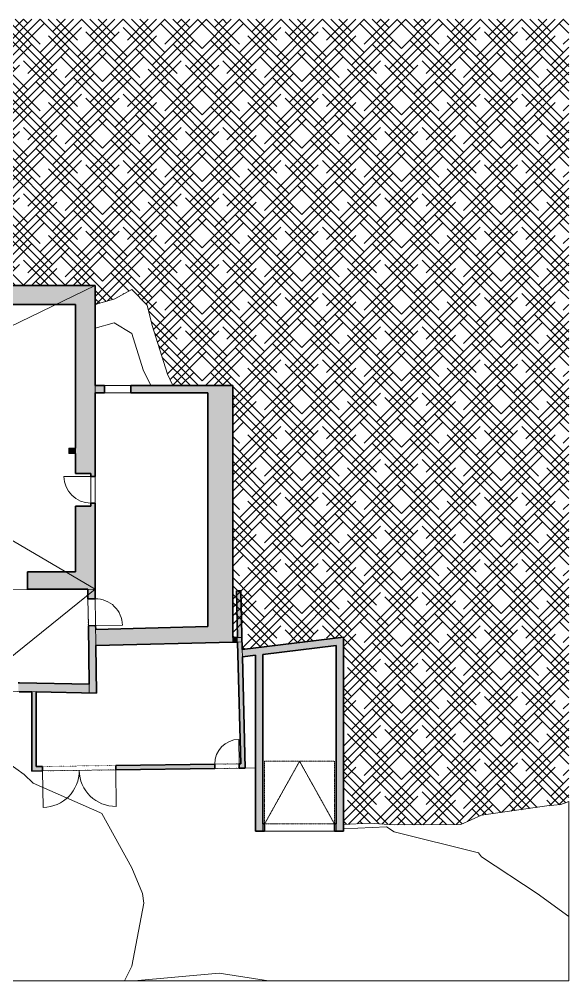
# Model space of a CAD drawing. Header units: millimetres. Extents: x -34429 to 28571, y -26634 to 14701.
# Drawn here: x 9702 to 28571, y -18299 to 14701 of the extents above; entities that cross this region are included whole.
import ezdxf

# ---------------------------------------------------------------- set-up
doc = ezdxf.new("R2010")
doc.units = ezdxf.units.MM
doc.linetypes.add('Verdeckt', pattern=[3, 2, -1])
doc.linetypes.add('Über Schnittebene 1', pattern=[1, 0, -1])
for name, color, linetype, lineweight in [('A-DOOR', 31, 'Continuous', 9), ('A-FLOR', 192, 'Continuous', 9), ('A-WALL', 113, 'Continuous', 9), ('A-WALL-PATT', 111, 'Continuous', 35), ('C-TOPO', 7, 'Continuous', 9), ('C-TOPO-MAJR', 7, 'Continuous', 9), ('S-COLS', 52, 'Continuous', 9)]:
    doc.layers.add(name, color=color, linetype=linetype, lineweight=lineweight)

# ---------------------------------------------------------------- blocks, each defined once
blk = doc.blocks.new('Holzträger - 180 x 220-455503-Erdgeschoss ÖG')
at = {"layer": 'S-COLS'}
blk.add_hatch(color=256, dxfattribs=at).paths.add_polyline_path([(-90, -110), (90, -110), (90, 110), (-90, 110)], flags=0)
for p, q in [((90, 110), (-90, 110)), ((-90, 110), (-90, -110)), ((90, -110), (90, 110)), ((-90, -110), (90, -110))]:
    blk.add_line(p, q, dxfattribs=at)
blk = doc.blocks.new('Drehflügel 1-flg - Variabel - Drehflügel 1-flg - Variabel-534785-Erdgeschoss ÖG')
at = {"layer": 'A-DOOR'}
blk.add_line((460, 1009), (460, 89), dxfattribs=at)
at = {"layer": 'A-DOOR', "linetype": 'Über Schnittebene 1'}
for p, q in [((-460, 89), (460, 89)), ((460, -61), (-460, -61))]:
    blk.add_line(p, q, dxfattribs=at)
at = {"layer": 'A-DOOR'}
blk.add_arc((460, 89), 920, 90, 180, dxfattribs=at)
blk = doc.blocks.new('Drehflügel 1-flg - Variabel - Drehflügel 1-flg - Variabel-535676-Erdgeschoss ÖG')
at = {"layer": 'A-DOOR'}
blk.add_line((460, 1059), (460, 139), dxfattribs=at)
at = {"layer": 'A-DOOR', "linetype": 'Über Schnittebene 1'}
for p, q in [((-460, 139), (460, 139)), ((460, -111), (-460, -111))]:
    blk.add_line(p, q, dxfattribs=at)
at = {"layer": 'A-DOOR'}
blk.add_arc((460, 139), 920, 90, 180, dxfattribs=at)
blk = doc.blocks.new('Drehflügel 2-flg - Variabel - Drehflügel 2-flg - Variabel-536382-Erdgeschoss ÖG')
at = {"layer": 'A-DOOR'}
for p, q in [((-1257, 1347), (-1257, 89)), ((1257, 1347), (1257, 89))]:
    blk.add_line(p, q, dxfattribs=at)
at = {"layer": 'A-DOOR', "linetype": 'Über Schnittebene 1'}
for p, q in [((-1257, 89), (1257, 89)), ((1257, -61), (-1257, -61))]:
    blk.add_line(p, q, dxfattribs=at)
at = {"layer": 'A-DOOR'}
for centre, start, end in [((-1257, 89), 360, 90), ((1257, 89), 90, 180)]:
    blk.add_arc(centre, 1257, start, end, dxfattribs=at)
blk = doc.blocks.new('Drehflügel 1-flg - Variabel - Drehflügel 1-flg - Variabel-536531-Erdgeschoss ÖG')
at = {"layer": 'A-DOOR'}
blk.add_line((420, 929), (420, 89), dxfattribs=at)
at = {"layer": 'A-DOOR', "linetype": 'Über Schnittebene 1'}
for p, q in [((-420, 89), (420, 89)), ((420, -61), (-420, -61))]:
    blk.add_line(p, q, dxfattribs=at)
at = {"layer": 'A-DOOR'}
blk.add_arc((420, 89), 840, 90, 180, dxfattribs=at)
blk = doc.blocks.new('Garagentor ohne fenster - 2_40 x 2_15-617338-Erdgeschoss ÖG')
at = {"layer": 'A-DOOR', "linetype": 'Über Schnittebene 1'}
for p, q in [((-1200, -43), (1200, -43)), ((1200, -293), (-1200, -293))]:
    blk.add_line(p, q, dxfattribs=at)
at = {"layer": 'A-DOOR', "linetype": 'Verdeckt'}
for p, q in [((-1200, -293), (0, -2443)), ((-1200, -293), (-1200, -2443)), ((-1200, -293), (1200, -293)), ((0, -2443), (1200, -293)), ((1200, -2443), (1200, -293)), ((-1200, -2443), (1200, -2443))]:
    blk.add_line(p, q, dxfattribs=at)

msp = doc.modelspace()

# ---------------------------------------------------------------- hatches: boundary and pattern name
at = {"layer": 'A-WALL-PATT', "lineweight": 9, "transparency": 33554585}
h = msp.add_hatch(color=256, dxfattribs=at)
h.paths.add_polyline_path([(12309, 4912), (12309, 5562), (3126, 5562), (3129, 4912), (11629, 4912)], flags=0)
h.paths.add_polyline_path([(8132, 5422), (8072, 5422), (8072, 5482), (9144, 5482), (9144, 5422), (9084, 5422)], flags=0)
h.paths.add_polyline_path([(4767, 5422), (3647, 5422), (3647, 5482), (4827, 5482), (4827, 5422)], flags=0)
h = msp.add_hatch(color=256, dxfattribs=at)
h.paths.add_polyline_path([(12309, -4863), (12309, -2007), (11629, -2007), (11629, -4863), (12059, -4863)], flags=0)
h.paths.add_polyline_path([(12309, -887), (12309, 4912), (11629, 4912), (11629, -887), (12159, -887)], flags=0)
h = msp.add_hatch(color=256, dxfattribs=at)
h.paths.add_polyline_path([(17033, 1876), (17033, 2126), (13536, 2126), (13536, 1876), (16173, 1876)], flags=0)
h.paths.add_polyline_path([(12633, 1876), (12633, 2126), (12309, 2126), (12309, 1876)], flags=0)
for points in [[(16173, -6694), (17033, -6673), (17033, 1876), (16173, 1876), (16173, -6144)], [(11629, -4863), (11629, -4263), (9989, -4263), (9989, -4863)], [(17307, -10852), (17457, -10850), (17307, -4917), (17158, -4921), (17228, -7708)], [(12334, -6791), (16173, -6694), (16173, -6144), (12327, -6241)], [(17202, -6673), (17198, -6523), (17033, -6523), (17033, -6673)], [(17365, -7185), (20582, -6790), (20582, -6538), (17358, -6934)], [(20582, -12916), (20832, -12916), (20832, -6507), (20582, -6538), (20582, -11418)], [(18062, -13166), (18062, -7099), (17812, -7130), (17812, -13166)], [(12105, -8420), (12101, -8120), (9706, -8078), (9702, -8378), (10791, -8397)], [(10132, -11100), (10282, -11098), (10282, -8388), (10132, -8385)]]:
    msp.add_hatch(color=256, dxfattribs=at).paths.add_polyline_path(points, flags=0)
h = msp.add_hatch(color=256, dxfattribs=at)
h.paths.add_polyline_path([(12309, -2007), (12309, -1907), (12159, -1907), (12159, -2007)], flags=0)
h.paths.add_polyline_path([(12309, -987), (12309, -887), (12159, -887), (12159, -987)], flags=0)
h = msp.add_hatch(color=256, dxfattribs=at)
h.paths.add_polyline_path([(12355, -8424), (12325, -6109), (12075, -6112), (12105, -8420)], flags=0)
h.paths.add_polyline_path([(12063, -5192), (12313, -5189), (12309, -4863), (12059, -4863)], flags=0)
h = msp.add_hatch(color=256, dxfattribs=at)
h.paths.add_polyline_path([(9702, -8378), (9706, -8078), (9671, -8078), (9668, -8378)], flags=0)
h.paths.add_polyline_path([(6748, -8348), (6751, -8048), (6736, -8048), (6736, -8348)], flags=0)
h = msp.add_hatch(color=256, dxfattribs=at)
h.paths.add_polyline_path([(10282, -11098), (10503, -11095), (10501, -10945), (10282, -10948)], flags=0)
h.paths.add_polyline_path([(13017, -11061), (16416, -11014), (16414, -10864), (13015, -10911)], flags=0)
h.paths.add_polyline_path([(17256, -11003), (17461, -11000), (17457, -10850), (17254, -10853)], flags=0)
h = msp.add_hatch(color=256, dxfattribs=at)
h.paths.add_polyline_path([(20832, -13166), (20832, -12916), (20527, -12916), (20527, -13166)], flags=0)
h.paths.add_polyline_path([(18062, -13166), (18127, -13166), (18127, -12916), (18062, -12916)], flags=0)
at = {"layer": 'C-TOPO'}
h = msp.add_hatch(dxfattribs=at)
h.set_pattern_fill('FP_1', color=256, style=0, pattern_type=2)
h.set_pattern_definition([(45, (5715, 5715), (427.6843, 712.8082), [3225.8, -1612.9]), (135, (5715, 5715), (427.6843, -712.8082), [3225.8, -1612.9])])
h.paths.add_polyline_path([(22571, -12949), (24862, -12932), (25571, -12619), (27821, -12299), (28293, -12252), (28571, -12152), (28571, 14701), (-34429, 14701), (-34429, -3171), (-34273, -3230), (-34204, -3299), (-31429, -4562), (-30644, -4713), (-30247, -4784), (-29625, -5256), (-28956, -5579), (-28429, -5736), (-25621, -6330), (-25468, -6354), (-25429, -6415), (-25289, -6341), (-25279, -6299), (-23696, -5032), (-22429, -4399), (-21995, -4392), (-21687, -3855), (-20961, -3021), (-20872, -2918), (-20124, -2520), (-19974, -2421), (-19641, -2233), (-19429, -2445), (-19324, -2393), (-19343, -2338), (-19359, -1566), (-19429, -1527), (-19714, -1278), (-19660, -840), (-19429, -530), (-18406, -836), (-17759, -702), (-16937, 2), (-16830, 838), (-16691, 2720), (-16644, 3444), (-16636, 4011), (-16636, 4385), (-16595, 4773), (-16579, 5100), (-16470, 5082), (-16379, 5133), (-15758, 5187), (-15032, 5358), (-13427, 5701), (-10429, 5829), (-9909, 5701), (-7713, 5701), (-7713, 5456), (3126, 5562), (12309, 5562), (12309, 4909), (12989, 5103), (13571, 5422), (14100, 4885), (14271, 4188), (14790, 2521), (14981, 2126), (17033, 2126), (17033, -6523), (17348, -6523), (17356, -6848), (17458, -6922), (20832, -6507), (20832, -12931), (21717, -12890), (21796, -12896)], flags=0)

# ---------------------------------------------------------------- linework, layer by layer
at = {"layer": 'A-FLOR', "lineweight": 18}
for p, q in [((2549, 860), (12309, 5562)), ((2549, 858), (12309, -4863)), ((12309, -4863), (3736, -4915)), ((12309, -4863), (7984, -8348))]:
    msp.add_line(p, q, dxfattribs=at)
at = {"layer": 'A-FLOR'}
for p, q in [((12309, 2126), (12309, -4863)), ((12313, -5189), (12334, -6791)), ((17351, -6665), (17033, -6673)), ((10282, -8388), (7984, -8348)), ((10503, -11095), (17256, -11003)), ((20582, -13166), (20582, -12916))]:
    msp.add_line(p, q, dxfattribs=at)
at = {"layer": 'A-WALL', "color": 7, "lineweight": 35}
for p, q in [((12309, 5562), (3126, 5562)), ((12309, 2126), (12309, 5562)), ((3129, 4912), (11629, 4912)), ((11629, 4912), (11629, -18)), ((12633, 2126), (12309, 2126)), ((12633, 1876), (12633, 2126)), ((17033, 2126), (13536, 2126)), ((13536, 2126), (13536, 1876)), ((17033, -6523), (17033, 2126)), ((12309, -987), (12309, 1876)), ((12309, 1876), (12633, 1876)), ((13536, 1876), (16173, 1876)), ((16173, 1876), (16173, -6144)), ((11629, -198), (11629, -887)), ((11629, -887), (12159, -887)), ((12159, -887), (12159, -987)), ((12159, -987), (12309, -987)), ((12159, -1907), (12159, -2007)), ((12309, -1907), (12159, -1907)), ((12309, -4863), (12309, -1907)), ((11629, -2007), (11629, -4263)), ((12159, -2007), (11629, -2007)), ((11629, -4263), (9989, -4263)), ((9989, -4263), (9989, -4863)), ((9989, -4863), (12059, -4863)), ((12059, -4863), (12063, -5192)), ((12313, -5189), (12309, -4863)), ((17307, -4917), (17158, -4921)), ((17158, -4921), (17198, -6523)), ((17358, -6934), (17307, -4917)), ((12063, -5192), (12313, -5189)), ((12325, -6109), (12075, -6112)), ((12075, -6112), (12101, -8120)), ((12327, -6241), (12325, -6109)), ((16173, -6144), (12327, -6241)), ((17198, -6523), (17033, -6523)), ((20832, -6507), (17358, -6934)), ((20832, -13166), (20832, -6507)), ((12334, -6791), (17033, -6673)), ((12355, -8424), (12334, -6791)), ((17033, -6673), (17202, -6673)), ((17202, -6673), (17307, -10852)), ((18062, -7099), (20582, -6790)), ((20582, -6790), (20582, -12916)), ((17365, -7185), (17812, -7130)), ((17461, -11000), (17365, -7185)), ((17812, -7130), (17812, -13166)), ((18062, -12916), (18062, -7099)), ((9706, -8078), (9671, -8078)), ((12101, -8120), (9706, -8078)), ((9702, -8378), (10132, -8385)), ((10132, -8385), (10132, -11100)), ((10282, -8388), (12355, -8424)), ((10282, -10948), (10282, -8388)), ((16414, -10864), (13015, -10911)), ((16416, -11014), (16414, -10864)), ((17307, -10852), (17254, -10853)), ((17254, -10853), (17256, -11003)), ((10132, -11100), (10503, -11095)), ((10501, -10945), (10282, -10948)), ((10503, -11095), (10501, -10945)), ((13015, -10911), (13017, -11061)), ((13017, -11061), (16416, -11014)), ((17256, -11003), (17461, -11000)), ((17812, -13166), (18127, -13166)), ((18127, -12916), (18062, -12916)), ((18127, -13166), (18127, -12916)), ((20582, -12916), (20527, -12916)), ((20527, -12916), (20527, -13166)), ((20527, -13166), (20832, -13166))]:
    msp.add_line(p, q, dxfattribs=at)
at = {"layer": 'A-WALL'}
for p, q in [((13536, 2126), (12633, 2126)), ((12633, 1876), (13536, 1876)), ((12159, -1907), (12159, -987)), ((12075, -6112), (12063, -5192)), ((17033, -6673), (17033, -6523)), ((17365, -7185), (17358, -6934)), ((12101, -8120), (12105, -8420)), ((17254, -10853), (16414, -10864)), ((10501, -10945), (10501, -10945)), ((18062, -13166), (18062, -12916)), ((18127, -13166), (20527, -13166))]:
    msp.add_line(p, q, dxfattribs=at)
at = {"layer": 'C-TOPO'}
for p, q in [((7994, 5562), (10603, 5562)), ((10608, 5562), (10603, 5562)), ((10608, 5562), (10634, 5562)), ((10895, 5562), (10634, 5562)), ((10895, 5562), (12309, 5562)), ((12309, 5423), (12309, 5562)), ((12309, 5423), (12309, 4909)), ((13571, 5422), (12989, 5103)), ((12989, 5103), (13571, 5422)), ((14100, 4885), (13571, 5422)), ((13571, 5422), (14100, 4885)), ((12989, 5103), (12309, 4909)), ((12309, 4909), (12989, 5103)), ((12309, 3817), (12309, 4909)), ((12309, 3817), (12309, 4909)), ((14271, 4188), (14100, 4885)), ((14271, 4188), (14100, 4885)), ((14790, 2521), (14271, 4188)), ((14271, 4188), (14790, 2521)), ((12309, 2126), (12309, 3817)), ((12309, 3817), (12309, 2126)), ((14981, 2126), (14790, 2521)), ((14790, 2521), (14981, 2126)), ((12309, 2126), (12633, 2126)), ((12309, 2126), (12633, 2126)), ((12309, 2126), (12633, 2126)), ((14981, 2126), (12309, 2126)), ((12633, 2126), (13536, 2126)), ((12633, 2126), (13536, 2126)), ((12633, 2126), (13536, 2126)), ((13536, 2126), (13627, 2126)), ((13536, 2126), (13627, 2126)), ((13536, 2126), (13627, 2126)), ((13627, 2126), (14981, 2126)), ((14981, 2126), (13627, 2126)), ((14981, 2126), (13627, 2126)), ((17033, 2126), (14981, 2126)), ((17033, 2126), (14981, 2126)), ((17033, 2126), (14981, 2126)), ((17033, 2126), (17033, -299)), ((17033, 2126), (17033, 1578)), ((17033, -5852), (17033, 2126)), ((17033, 1578), (17033, -299)), ((17033, -299), (17033, -3299)), ((17033, -1754), (17033, -299)), ((17033, -1754), (17033, -3299)), ((17033, -3299), (17033, -4701)), ((17033, -3972), (17033, -3299)), ((17033, -3972), (17033, -4701)), ((17033, -4701), (17033, -5852)), ((17033, -5468), (17033, -4701)), ((17033, -5468), (17033, -6299)), ((17033, -5852), (17033, -6299)), ((17033, -6523), (17033, -5852)), ((17033, -6299), (17033, -6523)), ((17033, -6401), (17033, -6299)), ((17033, -6401), (17033, -6523)), ((17033, -6523), (17140, -6523)), ((17073, -6523), (17033, -6523)), ((17198, -6523), (17033, -6523)), ((17073, -6523), (17140, -6523)), ((17140, -6523), (17198, -6523)), ((17201, -6523), (17140, -6523)), ((17198, -6523), (17337, -6523)), ((17348, -6523), (17198, -6523)), ((17201, -6523), (17337, -6523)), ((17337, -6523), (17348, -6523)), ((17342, -6523), (17337, -6523)), ((17342, -6523), (17348, -6523)), ((17348, -6523), (17348, -6531)), ((17348, -6526), (17348, -6523)), ((17351, -6665), (17348, -6523)), ((17348, -6526), (17348, -6531)), ((17348, -6531), (17351, -6665)), ((17353, -6713), (17348, -6531)), ((20832, -6507), (17458, -6922)), ((19571, -6662), (20832, -6507)), ((20135, -6593), (19571, -6662)), ((20135, -6593), (20832, -6507)), ((20832, -6507), (20832, -6719)), ((20832, -6590), (20832, -6507)), ((20832, -12763), (20832, -6507)), ((20832, -6590), (20832, -6719)), ((17353, -6713), (17356, -6848)), ((17458, -6922), (17356, -6848)), ((17358, -6934), (17356, -6848)), ((17458, -6922), (17356, -6848)), ((17358, -6934), (17356, -6848)), ((17458, -6922), (17358, -6934)), ((17358, -6934), (17458, -6922)), ((17358, -6934), (17458, -6922)), ((17394, -6929), (17358, -6934)), ((17458, -6922), (17394, -6929)), ((17458, -6922), (17624, -6901)), ((17624, -6901), (17458, -6922)), ((17624, -6901), (17840, -6875)), ((17624, -6901), (17682, -6894)), ((17682, -6894), (17840, -6875)), ((17840, -6875), (18043, -6850)), ((17926, -6864), (17840, -6875)), ((17926, -6864), (18043, -6850)), ((18043, -6850), (18161, -6835)), ((18093, -6844), (18043, -6850)), ((18093, -6844), (18161, -6835)), ((18161, -6835), (18206, -6830)), ((18180, -6833), (18161, -6835)), ((18180, -6833), (18206, -6830)), ((18206, -6830), (19571, -6662)), ((18817, -6755), (18206, -6830)), ((18817, -6755), (19571, -6662)), ((20832, -6719), (20832, -6730)), ((20832, -6723), (20832, -6719)), ((20832, -6723), (20832, -6730)), ((20832, -6730), (20832, -6763)), ((20832, -6740), (20832, -6730)), ((20832, -6740), (20832, -6763)), ((20832, -6763), (20832, -7921)), ((20832, -7093), (20832, -6763)), ((20832, -7093), (20832, -7921)), ((20832, -7921), (20832, -9299)), ((20832, -8282), (20832, -7921)), ((10132, -8632), (10132, -8385)), ((10132, -8632), (10132, -8385)), ((20832, -8282), (20832, -9299)), ((20832, -9299), (20832, -12125)), ((20832, -10038), (20832, -9299)), ((20832, -10038), (20832, -12125)), ((13619, -11052), (13541, -11053)), ((13619, -11052), (13541, -11053)), ((13619, -11052), (13632, -11052)), ((13632, -11052), (13619, -11052)), ((13632, -11052), (13619, -11052)), ((16416, -11014), (14144, -11045)), ((16416, -11014), (14144, -11045)), ((17256, -11003), (16416, -11014)), ((17256, -11003), (16416, -11014)), ((17461, -11000), (17256, -11003)), ((17461, -11000), (17256, -11003)), ((17461, -11000), (17812, -10995)), ((17812, -10995), (17461, -11000)), ((17812, -10995), (17461, -11000)), ((17461, -11000), (17812, -10995)), ((17812, -11216), (17812, -10995)), ((17812, -11216), (17812, -10995)), ((17812, -11216), (17812, -10995)), ((17812, -10995), (17812, -13166)), ((17812, -11309), (17812, -11216)), ((17812, -11309), (17812, -11216)), ((17812, -11309), (17812, -11216)), ((17812, -11340), (17812, -11309)), ((17812, -11340), (17812, -11309)), ((17812, -11340), (17812, -11309)), ((17812, -11360), (17812, -11340)), ((17812, -11360), (17812, -11340)), ((17812, -11360), (17812, -11340)), ((17812, -13166), (17812, -11360)), ((17812, -13166), (17812, -11360)), ((17812, -13166), (17812, -11360)), ((20832, -12125), (20832, -12161)), ((20832, -12130), (20832, -12125)), ((20832, -12130), (20832, -12161)), ((20832, -12161), (20832, -12755)), ((20832, -12258), (20832, -12161)), ((28571, -12152), (28293, -12252)), ((28293, -12252), (28571, -12152)), ((28571, -12299), (28571, -12152)), ((20832, -12258), (20832, -12755)), ((27821, -12299), (25571, -12619)), ((25571, -12619), (27821, -12299)), ((28293, -12252), (27821, -12299)), ((27821, -12299), (28293, -12252)), ((28571, -15299), (28571, -12299)), ((20832, -12755), (20832, -12763)), ((20832, -12756), (20832, -12755)), ((20832, -12756), (20832, -12763)), ((20832, -12763), (20832, -12764)), ((20832, -12763), (20832, -12763)), ((20832, -12763), (20832, -12764)), ((20832, -12764), (20832, -12783)), ((20832, -12766), (20832, -12764)), ((20832, -12931), (20832, -12764)), ((20832, -12766), (20832, -12783)), ((20832, -12783), (20832, -12916)), ((20832, -12819), (20832, -12783)), ((20832, -12819), (20832, -12931)), ((25571, -12619), (24862, -12932)), ((24862, -12932), (25571, -12619)), ((17812, -13166), (18062, -13166)), ((18062, -13166), (17812, -13166)), ((18062, -13166), (17812, -13166)), ((17812, -13166), (18062, -13166)), ((18062, -13166), (18127, -13166)), ((18127, -13166), (18062, -13166)), ((18127, -13166), (18062, -13166)), ((18062, -13166), (18127, -13166)), ((18127, -13166), (19571, -13166)), ((19571, -13166), (18127, -13166)), ((19571, -13166), (18127, -13166)), ((18127, -13166), (20527, -13166)), ((19571, -13166), (19595, -13166)), ((20415, -13166), (19571, -13166)), ((19595, -13166), (19571, -13166)), ((20527, -13166), (20415, -13166)), ((20582, -13166), (20527, -13166)), ((20527, -13166), (20582, -13166)), ((20582, -13166), (20656, -13166)), ((20656, -13166), (20582, -13166)), ((20656, -13166), (20582, -13166)), ((20582, -13166), (20832, -13166)), ((20832, -13166), (20656, -13166)), ((20832, -13166), (20656, -13166)), ((20832, -13166), (20656, -13166)), ((21717, -12890), (20832, -12931)), ((21717, -12890), (20832, -12931)), ((20832, -12916), (20832, -12931)), ((20832, -13166), (20832, -12931)), ((20832, -12931), (20832, -13166)), ((20832, -13166), (20832, -12931)), ((20832, -13166), (20832, -12931)), ((22571, -12949), (21717, -12890)), ((21717, -12890), (22571, -12949)), ((24862, -12932), (22571, -12949)), ((22571, -12949), (24862, -12932)), ((28571, -16757), (28571, -15299)), ((28571, -16757), (28571, -18299)), ((10571, -18299), (7571, -18299)), ((10571, -18299), (13571, -18299)), ((13571, -18299), (16571, -18299)), ((16571, -18299), (19571, -18299)), ((19571, -18299), (22571, -18299)), ((22571, -18299), (25571, -18299)), ((25571, -18299), (28571, -18299))]:
    msp.add_line(p, q, dxfattribs=at)
at = {"layer": 'C-TOPO-MAJR'}
for p, q in [((13959, 2667), (14221, 2126)), ((17357, -6889), (17410, -6928))]:
    msp.add_line(p, q, dxfattribs=at)
at = {"layer": 'C-TOPO-MAJR', "flags": 128}
for points in [[(12309, 4093), (12961, 4279), (13571, 3915), (13959, 2667)], [(7548, -9591), (7571, -9564), (7576, -9568), (9876, -11220), (10176, -11520)], [(10176, -11520), (12475, -12529), (12534, -12563), (13571, -14428), (13937, -15299), (13976, -15637), (13571, -17799), (13321, -18299)], [(20832, -13087), (22310, -13019), (22571, -13183)], [(22571, -13183), (25471, -13907), (25571, -14048)], [(25571, -14048), (27480, -15299), (28571, -16098)], [(13652, -18299), (16571, -18034), (18258, -18299)]]:
    msp.add_lwpolyline(points, dxfattribs=at)

# ---------------------------------------------------------------- block references
at = {"layer": 'A-DOOR'}
for name, p, rotation in [('Drehflügel 1-flg - Variabel - Drehflügel 1-flg - Variabel-534785-Erdgeschoss ÖG', (12248, -1447), 90.00000000000011), ('Drehflügel 1-flg - Variabel - Drehflügel 1-flg - Variabel-535676-Erdgeschoss ÖG', (12180, -5651), 270.7364147777873), ('Drehflügel 1-flg - Variabel - Drehflügel 1-flg - Variabel-536531-Erdgeschoss ÖG', (16835, -10948), 0.7852066966833011), ('Garagentor ohne fenster - 2_40 x 2_15-617338-Erdgeschoss ÖG', (19327, -13209), 180), ('Drehflügel 2-flg - Variabel - Drehflügel 2-flg - Variabel-536382-Erdgeschoss ÖG', (11759, -10988), 180.7852066966833)]:
    msp.add_blockref(name, p, dxfattribs=dict(at, rotation=rotation))
at = {"layer": 'S-COLS', "rotation": 90.00000000000061}
msp.add_blockref('Holzträger - 180 x 220-455503-Erdgeschoss ÖG', (11519, -108), dxfattribs=at)

doc.saveas('drawing.dxf')
